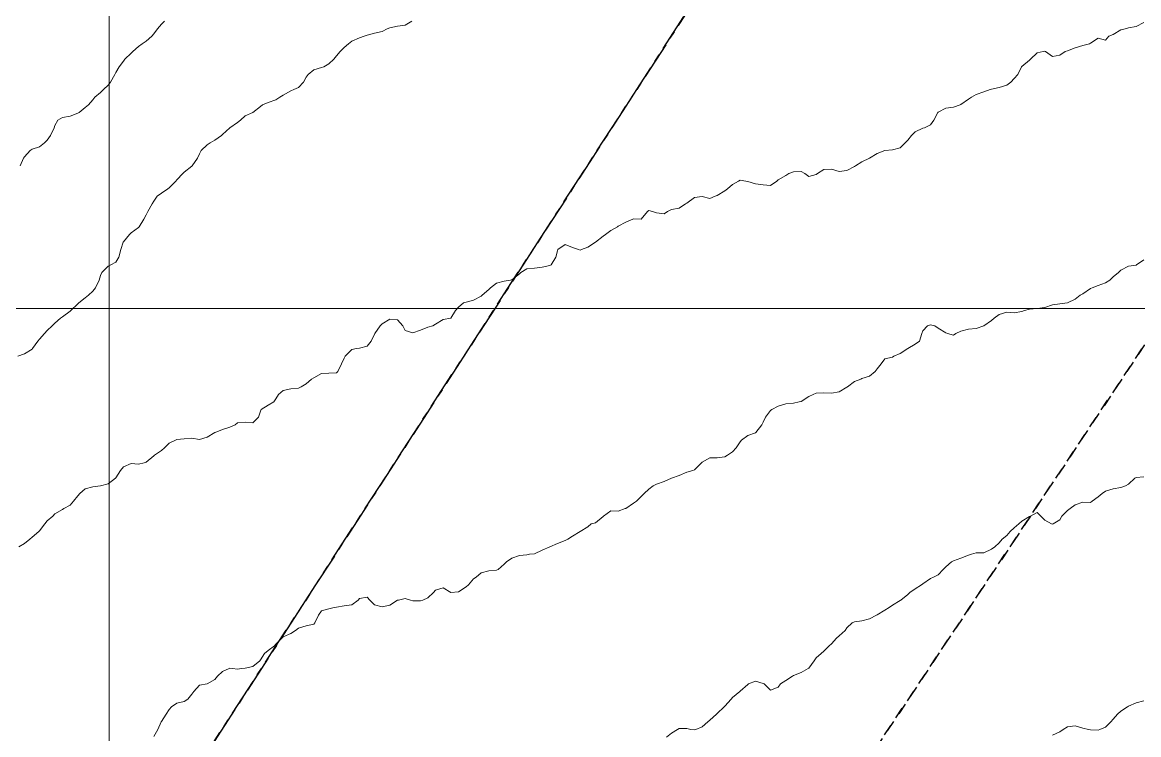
# Model space of a CAD drawing. Header units: centimetres. Extents: x 0 to 642158, y -847 to 649707.
# Drawn here: x 615961.1 to 616034.4, y 620159.4 to 620206.2 of the extents above; entities that cross this region are included whole.
import ezdxf

# ---------------------------------------------------------------- set-up
doc = ezdxf.new("R2010")
doc.units = ezdxf.units.CM
doc.header["$MEASUREMENT"] = 0
doc.linetypes.add('CENTERX2', pattern=[4, 2.5, -0.5, 0.5, -0.5])
doc.linetypes.add('JIS_02_0.7', pattern=[1.35, 0.75, -0.6])
for name, color, linetype, lineweight in [('MEV_grille', 254, 'Continuous', 9), ('WAL_parcellaire agricole', 7, 'JIS_02_0.7', 25), ('WAL_topographie 0.5', 253, 'Continuous', 20)]:
    doc.layers.add(name, color=color, linetype=linetype, lineweight=lineweight)
doc.layers.add('SPW_parcellaire cadastral', color=7, linetype='CENTERX2', lineweight=25, true_color=0xff0542)

# ---------------------------------------------------------------- blocks, each defined once
blk = doc.blocks.new('*U114')
at = {"layer": 'MEV_grille', "transparency": 33554687}
blk.add_lwpolyline([(-1338.461, 0), (1338.461, 0)], dxfattribs=at)
blk = doc.blocks.new('*U115')
at = {"layer": 'MEV_grille', "color": 0, "linetype": 'ByBlock', "lineweight": -2, "transparency": 16777216}
blk.add_blockref('*U114', (0, -2200), dxfattribs=at)
blk = doc.blocks.new('*U112')
at = {"layer": 'MEV_grille', "transparency": 33554687}
blk.add_lwpolyline([(0, 1825.476), (0, -1825.476)], dxfattribs=at)
blk = doc.blocks.new('*U113')
at = {"layer": 'MEV_grille', "color": 0, "linetype": 'ByBlock', "lineweight": -2, "transparency": 16777216}
blk.add_blockref('*U112', (600, 0), dxfattribs=at)

msp = doc.modelspace()

# ---------------------------------------------------------------- linework, layer by layer
at = {"layer": 'SPW_parcellaire cadastral'}
for points in [[(615891.917, 620173.613), (615895.065, 620178.511), (615907.563, 620197.954), (615915.913, 620210.944), (615922.479, 620221.159), (615926.892, 620228.023), (615935.274, 620241.065), (615943.12, 620253.27), (615952.038, 620267.144), (615960.558, 620280.975), (615961.505, 620282.512), (615982.334, 620272.36), (615981.524, 620270.44), (615983.554, 620269.58), (615984.324, 620271.39), (616031.659, 620248.331), (615953.145, 620127.255), (615929.465, 620143.854), (615915.182, 620112.256), (615895.058, 620127.02), (615872.572, 620143.518), (615891.917, 620173.613)], [(615953.145, 620127.255), (616031.659, 620248.331), (616113.067, 620206.183), (616073.592, 620158.112), (616067.603, 620150.735), (616044.916, 620121.783), (616044.003, 620120.557), (616016.529, 620083.663), (616016.323, 620083.38), (615956.854, 620124.661), (615953.145, 620127.255)]]:
    msp.add_lwpolyline(points, dxfattribs=at)
at = {"layer": 'WAL_parcellaire agricole'}
for points in [[(615877.22, 620147.518), (615924.71, 620226.023), (615928.647, 620227.83), (615931.997, 620231.311), (615943.094, 620247.952), (615951.343, 620258.273), (615960.371, 620278.134), (615993.264, 620331.947), (616017.942, 620372.032), (615963.19, 620391.276), (615973.037, 620417.176), (616056.597, 620386.744), (616059.267, 620380.924), (616063.397, 620381.285), (616066.427, 620382.985), (616069.336, 620390.146), (616076.375, 620398.886), (616078.075, 620402.286), (616081.594, 620403.867), (616125.44, 620371.795), (616138.159, 620363.094), (616141.274, 620365.797), (616150.914, 620359.078), (615936.082, 620036.976)], [(616150.914, 620359.078), (616183.111, 620336.635), (616208.947, 620308.639), (616155.622, 620243.466), (616217.862, 620182.708), (616203.663, 620173.206), (616184.165, 620157.904), (616167.867, 620143.102), (616128.472, 620104.198), (616097.776, 620073.395), (616056.231, 620032.04), (616023.654, 620063.139), (616022.713, 620062.374), (616011.3, 620073.696), (616009.712, 620074.108), (615999.979, 620060.383), (615981.482, 620034.031), (615960.98, 620049.529), (615951.282, 620035.378), (615946.22, 620026.579), (615935.605, 620032.368), (615936.082, 620036.976), (616150.914, 620359.078)]]:
    msp.add_lwpolyline(points, dxfattribs=at)
at = {"layer": 'WAL_topographie 0.5'}
for points in [[(615960.821, 620184.25), (615961.25, 620184.417), (615961.75, 620184.712), (615961.78, 620184.75), (615962.139, 620185.25), (615962.25, 620185.375), (615962.576, 620185.75), (615962.75, 620185.932), (615963.083, 620186.25), (615963.25, 620186.417), (615963.628, 620186.75), (615963.75, 620186.835), (615964.25, 620187.2), (615964.309, 620187.25), (615964.75, 620187.691), (615964.827, 620187.75), (615965.25, 620188.083), (615965.462, 620188.25), (615965.75, 620188.528), (615965.912, 620188.75), (615966.16, 620189.25), (615966.25, 620189.542), (615966.336, 620189.75), (615966.75, 620190.164), (615966.929, 620190.25), (615967.25, 620190.43), (615967.45, 620190.75), (615967.579, 620191.25), (615967.737, 620191.75), (615967.75, 620191.769), (615968.141, 620192.25), (615968.25, 620192.35), (615968.75, 620192.71), (615968.797, 620192.75), (615969.093, 620193.25), (615969.25, 620193.525), (615969.355, 620193.75), (615969.642, 620194.25), (615969.75, 620194.432), (615969.976, 620194.75), (615970.25, 620194.963), (615970.661, 620195.25), (615970.75, 620195.311), (615971.189, 620195.75), (615971.25, 620195.826), (615971.65, 620196.25), (615971.75, 620196.333), (615972.25, 620196.737), (615972.263, 620196.75), (615972.606, 620197.25), (615972.75, 620197.546), (615972.86, 620197.75), (615973.25, 620198.122), (615973.446, 620198.25), (615973.75, 620198.443), (615974.185, 620198.75), (615974.25, 620198.801), (615974.75, 620199.25), (615974.75, 620199.25), (615975.25, 620199.599), (615975.441, 620199.75), (615975.75, 620200.034), (615976.25, 620200.25), (615976.25, 620200.25), (615976.75, 620200.639), (615976.893, 620200.75), (615977.25, 620200.906), (615977.75, 620201.088), (615978.021, 620201.25), (615978.25, 620201.387), (615978.75, 620201.669), (615978.937, 620201.75), (615979.25, 620201.897), (615979.583, 620202.25), (615979.75, 620202.566), (615979.875, 620202.75), (615980.25, 620203.05), (615980.75, 620203.193), (615980.904, 620203.25), (615981.25, 620203.454), (615981.559, 620203.75), (615981.75, 620203.961), (615981.989, 620204.25), (615982.25, 620204.511), (615982.525, 620204.75), (615982.75, 620204.923), (615983.25, 620205.143), (615983.55, 620205.25), (615983.75, 620205.324), (615984.25, 620205.458), (615984.75, 620205.575), (615985.068, 620205.75), (615985.25, 620205.811), (615985.75, 620205.907), (615986.25, 620205.992), (615986.697, 620206.25)], [(615960.883, 620171.75), (615961.25, 620171.954), (615961.598, 620172.25), (615961.75, 620172.385), (615962.202, 620172.75), (615962.25, 620172.792), (615962.594, 620173.25), (615962.75, 620173.442), (615963.114, 620173.75), (615963.25, 620173.908), (615963.75, 620174.2), (615963.833, 620174.25), (615964.25, 620174.488), (615964.47, 620174.75), (615964.75, 620175.1), (615964.881, 620175.25), (615965.25, 620175.554), (615965.75, 620175.681), (615966.25, 620175.75), (615966.25, 620175.75), (615966.75, 620175.872), (615967.233, 620176.25), (615967.25, 620176.275), (615967.556, 620176.75), (615967.75, 620176.99), (615968.25, 620177.212), (615968.75, 620177.169), (615969.107, 620177.25), (615969.25, 620177.298), (615969.75, 620177.71), (615969.8, 620177.75), (615970.25, 620178.06), (615970.454, 620178.25), (615970.75, 620178.546), (615971.173, 620178.75), (615971.25, 620178.781), (615971.75, 620178.821), (615972.25, 620178.875), (615972.75, 620178.788), (615973.25, 620178.95), (615973.75, 620179.236), (615973.778, 620179.25), (615974.25, 620179.439), (615974.75, 620179.587), (615975.1, 620179.75), (615975.25, 620179.881), (615975.75, 620179.917), (615976.25, 620179.88), (615976.62, 620180.25), (615976.75, 620180.639), (615976.8, 620180.75), (615977.25, 620181.031), (615977.639, 620181.25), (615977.75, 620181.45), (615977.927, 620181.75), (615978.25, 620182), (615978.75, 620182.107), (615979.25, 620182.162), (615979.426, 620182.25), (615979.75, 620182.44), (615980.11, 620182.75), (615980.25, 620182.838), (615980.75, 620183.128), (615981.25, 620183.15), (615981.75, 620183.168), (615981.83, 620183.25), (615982.083, 620183.75), (615982.25, 620184.135), (615982.31, 620184.25), (615982.75, 620184.69), (615983.05, 620184.75), (615983.25, 620184.78), (615983.75, 620184.917), (615984.023, 620185.25), (615984.25, 620185.704), (615984.267, 620185.75), (615984.62, 620186.25), (615984.75, 620186.369), (615985.25, 620186.686), (615985.75, 620186.646), (615986.089, 620186.25), (615986.25, 620185.95), (615986.75, 620185.794), (615987.25, 620185.967), (615987.75, 620186.169), (615988.062, 620186.25), (615988.25, 620186.357), (615988.75, 620186.667), (615989.25, 620186.75), (615989.25, 620186.75), (615989.558, 620187.25), (615989.75, 620187.477), (615990.083, 620187.75), (615990.25, 620187.794), (615990.75, 620187.931), (615991.25, 620188.205), (615991.308, 620188.25), (615991.75, 620188.633), (615991.867, 620188.75), (615992.25, 620189.045), (615992.75, 620189.18), (615993.167, 620189.25), (615993.25, 620189.271), (615993.75, 620189.667), (615993.85, 620189.75), (615994.25, 620189.99), (615994.75, 620190.034), (615995.25, 620190.092), (615995.75, 620190.208), (615995.833, 620190.25), (615996.143, 620190.75), (615996.25, 620191.179), (615996.279, 620191.25), (615996.75, 620191.583), (615997.25, 620191.393), (615997.625, 620191.25), (615997.75, 620191.21), (615997.822, 620191.25), (615998.25, 620191.421), (615998.75, 620191.75), (615998.75, 620191.75), (615999.25, 620192.135), (615999.4, 620192.25), (615999.75, 620192.5), (616000.187, 620192.75), (616000.25, 620192.779), (616000.75, 620193.042), (616001.204, 620193.25), (616001.25, 620193.271), (616001.75, 620193.25), (616002.159, 620193.75), (616002.25, 620193.813), (616002.5, 620193.75), (616002.75, 620193.673), (616003.25, 620193.603), (616003.477, 620193.75), (616003.75, 620193.875), (616004.25, 620193.98), (616004.667, 620194.25), (616004.75, 620194.304), (616005.25, 620194.674), (616005.75, 620194.728), (616006.25, 620194.602), (616006.614, 620194.75), (616006.75, 620194.797), (616007.25, 620195.098), (616007.425, 620195.25), (616007.75, 620195.521), (616008.143, 620195.75), (616008.25, 620195.81), (616008.625, 620195.75), (616008.75, 620195.73), (616009.25, 620195.579), (616009.75, 620195.493), (616010.25, 620195.454), (616010.656, 620195.75), (616010.75, 620195.825), (616011.25, 620196.107), (616011.45, 620196.25), (616011.75, 620196.355), (616012.25, 620196.386), (616012.5, 620196.25), (616012.75, 620196.046), (616013.25, 620196.187), (616013.337, 620196.25), (616013.75, 620196.507), (616014.25, 620196.54), (616014.75, 620196.367), (616015.25, 620196.434), (616015.75, 620196.706), (616015.813, 620196.75), (616016.25, 620197.019), (616016.75, 620197.25), (616016.75, 620197.25), (616017.25, 620197.569), (616017.75, 620197.75), (616017.75, 620197.75), (616018.25, 620197.8), (616018.75, 620197.935), (616019.077, 620198.25), (616019.25, 620198.438), (616019.509, 620198.75), (616019.75, 620198.991), (616020.25, 620199.22), (616020.35, 620199.25), (616020.75, 620199.44), (616020.967, 620199.75), (616021.221, 620200.25), (616021.25, 620200.275), (616021.75, 620200.537), (616022.25, 620200.597), (616022.691, 620200.75), (616022.75, 620200.774), (616023.25, 620201.134), (616023.45, 620201.25), (616023.75, 620201.438), (616024.25, 620201.615), (616024.667, 620201.75), (616024.75, 620201.776), (616025.25, 620201.882), (616025.75, 620202.044), (616026.03, 620202.25), (616026.25, 620202.479), (616026.474, 620202.75), (616026.73, 620203.25), (616026.75, 620203.273), (616027.25, 620203.694), (616027.322, 620203.75), (616027.75, 620204.159), (616028.15, 620204.25), (616028.25, 620204.271), (616028.306, 620204.25), (616028.75, 620203.917), (616029.25, 620204.017), (616029.6, 620204.25), (616029.75, 620204.297), (616030.25, 620204.493), (616030.75, 620204.644), (616031.187, 620204.75), (616031.25, 620204.796), (616031.75, 620205.125), (616032.25, 620205), (616032.45, 620205.25), (616032.75, 620205.375), (616033.25, 620205.674), (616033.528, 620205.75), (616033.75, 620205.807), (616034.25, 620205.893), (616034.75, 620206.154)], [(615960.974, 620196.75), (615961.2, 620197.25), (615961.25, 620197.338), (615961.618, 620197.75), (615961.75, 620197.836), (615962.25, 620198), (615962.576, 620198.25), (615962.75, 620198.424), (615962.971, 620198.75), (615963.2, 620199.25), (615963.25, 620199.4), (615963.456, 620199.75), (615963.75, 620199.929), (615964.25, 620200.006), (615964.75, 620200.201), (615964.837, 620200.25), (615965.25, 620200.589), (615965.454, 620200.75), (615965.75, 620201.075), (615965.88, 620201.25), (615966.25, 620201.562), (615966.438, 620201.75), (615966.75, 620202.036), (615966.903, 620202.25), (615967.179, 620202.75), (615967.25, 620202.87), (615967.476, 620203.25), (615967.75, 620203.621), (615967.845, 620203.75), (615968.25, 620204.145), (615968.368, 620204.25), (615968.75, 620204.58), (615968.984, 620204.75), (615969.25, 620204.931), (615969.607, 620205.25), (615969.75, 620205.417), (615970, 620205.75), (615970.25, 620206.043), (615970.439, 620206.25)], [(615969.75, 620159.298), (615970.014, 620159.75), (615970.23, 620160.25), (615970.25, 620160.278), (615970.554, 620160.75), (615970.75, 620161.055), (615970.902, 620161.25), (615971.25, 620161.479), (615971.75, 620161.583), (615971.972, 620161.75), (615972.25, 620162.076), (615972.383, 620162.25), (615972.75, 620162.673), (615973.25, 620162.75), (615973.25, 620162.75), (615973.75, 620163.036), (615973.937, 620163.25), (615974.25, 620163.563), (615974.7, 620163.75), (615974.75, 620163.773), (615974.917, 620163.75), (615975.25, 620163.714), (615975.5, 620163.75), (615975.75, 620163.783), (615976.25, 620163.891), (615976.71, 620164.25), (615976.75, 620164.321), (615977.023, 620164.75), (615977.25, 620164.942), (615977.671, 620165.25), (615977.75, 620165.35), (615978.15, 620165.75), (615978.25, 620165.825), (615978.75, 620166.05), (615979.058, 620166.25), (615979.25, 620166.397), (615979.75, 620166.55), (615980.25, 620166.675), (615980.321, 620166.75), (615980.57, 620167.25), (615980.75, 620167.55), (615981.25, 620167.679), (615981.583, 620167.75), (615981.75, 620167.774), (615982.25, 620167.859), (615982.75, 620167.926), (615983.157, 620168.25), (615983.25, 620168.343), (615983.75, 620168.445), (615983.925, 620168.25), (615984.25, 620167.94), (615984.75, 620167.81), (615985.25, 620167.91), (615985.75, 620168.235), (615985.813, 620168.25), (615986.25, 620168.356), (615986.6, 620168.25), (615986.75, 620168.207), (615987.25, 620168.189), (615987.404, 620168.25), (615987.75, 620168.405), (615988.12, 620168.75), (615988.25, 620168.902), (615988.75, 620169.046), (615989.25, 620168.75), (615989.75, 620168.797), (615990.25, 620169.113), (615990.422, 620169.25), (615990.75, 620169.639), (615990.908, 620169.75), (615991.25, 620170.046), (615991.75, 620170.167), (615992.25, 620170.205), (615992.357, 620170.25), (615992.75, 620170.594), (615992.897, 620170.75), (615993.25, 620170.99), (615993.75, 620171.173), (615994.25, 620171.217), (615994.417, 620171.25), (615994.75, 620171.288), (615995.25, 620171.523), (615995.75, 620171.75), (615995.75, 620171.75), (615996.25, 620171.956), (615996.75, 620172.161), (615996.942, 620172.25), (615997.25, 620172.441), (615997.75, 620172.75), (615997.75, 620172.75), (615998.25, 620173.062), (615998.464, 620173.25), (615998.75, 620173.317), (615999.25, 620173.725), (615999.279, 620173.75), (615999.75, 620174.114), (616000.25, 620174.09), (616000.694, 620174.25), (616000.75, 620174.267), (616001.25, 620174.609), (616001.438, 620174.75), (616001.75, 620175.05), (616001.95, 620175.25), (616002.25, 620175.538), (616002.539, 620175.75), (616002.75, 620175.85), (616003.25, 620176.024), (616003.75, 620176.25), (616003.75, 620176.25), (616004.25, 620176.431), (616004.75, 620176.636), (616005.15, 620176.75), (616005.25, 620176.788), (616005.712, 620177.25), (616005.75, 620177.292), (616006.25, 620177.583), (616006.75, 620177.588), (616007.25, 620177.658), (616007.425, 620177.75), (616007.75, 620177.974), (616007.985, 620178.25), (616008.25, 620178.641), (616008.346, 620178.75), (616008.75, 620179.05), (616009.25, 620179.226), (616009.286, 620179.25), (616009.667, 620179.75), (616009.75, 620179.917), (616009.912, 620180.25), (616010.25, 620180.696), (616010.325, 620180.75), (616010.75, 620180.974), (616011.25, 620181.125), (616011.75, 620181.173), (616012.125, 620181.25), (616012.25, 620181.281), (616012.75, 620181.609), (616013.05, 620181.75), (616013.25, 620181.833), (616013.75, 620181.85), (616014.25, 620181.829), (616014.75, 620181.921), (616015.25, 620182.22), (616015.29, 620182.25), (616015.75, 620182.588), (616016.173, 620182.75), (616016.25, 620182.781), (616016.75, 620182.95), (616017.125, 620183.25), (616017.25, 620183.429), (616017.515, 620183.75), (616017.75, 620184.083), (616018.25, 620184.183), (616018.35, 620184.25), (616018.75, 620184.432), (616019.25, 620184.75), (616019.25, 620184.75), (616019.75, 620185.042), (616020.028, 620185.25), (616020.187, 620185.75), (616020.25, 620185.917), (616020.55, 620186.25), (616020.75, 620186.315), (616021.036, 620186.25), (616021.25, 620186.1), (616021.75, 620185.781), (616021.875, 620185.75), (616022.25, 620185.643), (616022.417, 620185.75), (616022.75, 620185.893), (616023.25, 620186.029), (616023.75, 620186.068), (616024.25, 620186.25), (616024.25, 620186.25), (616024.75, 620186.598), (616024.925, 620186.75), (616025.25, 620186.991), (616025.75, 620187.146), (616026.25, 620187.104), (616026.75, 620187.192), (616026.917, 620187.25), (616027.25, 620187.344), (616027.75, 620187.383), (616028.25, 620187.454), (616028.75, 620187.617), (616029.25, 620187.681), (616029.75, 620187.75), (616029.75, 620187.75), (616030.25, 620188.006), (616030.578, 620188.25), (616030.75, 620188.35), (616031.25, 620188.705), (616031.361, 620188.75), (616031.75, 620188.893), (616032.25, 620189.067), (616032.528, 620189.25), (616032.75, 620189.457), (616033.09, 620189.75), (616033.25, 620189.904), (616033.75, 620190.157), (616034.25, 620190.234), (616034.278, 620190.25), (616034.75, 620190.59)], [(616003.424, 620159.25), (616003.75, 620159.509), (616004.139, 620159.75), (616004.25, 620159.819), (616004.75, 620159.813), (616005, 620159.75), (616005.25, 620159.72), (616005.333, 620159.75), (616005.75, 620159.929), (616006.125, 620160.25), (616006.25, 620160.375), (616006.7, 620160.75), (616006.75, 620160.796), (616007.204, 620161.25), (616007.25, 620161.294), (616007.654, 620161.75), (616007.75, 620161.854), (616008.225, 620162.25), (616008.25, 620162.272), (616008.75, 620162.714), (616008.788, 620162.75), (616009.25, 620162.921), (616009.75, 620162.775), (616009.817, 620162.75), (616010.25, 620162.344), (616010.75, 620162.531), (616010.896, 620162.75), (616011.25, 620162.974), (616011.687, 620163.25), (616011.75, 620163.287), (616012.25, 620163.486), (616012.725, 620163.75), (616012.75, 620163.772), (616013.117, 620164.25), (616013.25, 620164.45), (616013.566, 620164.75), (616013.75, 620164.885), (616014.089, 620165.25), (616014.25, 620165.386), (616014.583, 620165.75), (616014.75, 620165.89), (616015.147, 620166.25), (616015.25, 620166.417), (616015.614, 620166.75), (616015.75, 620166.821), (616016.25, 620166.875), (616016.75, 620167.012), (616017.202, 620167.25), (616017.25, 620167.276), (616017.75, 620167.583), (616018.028, 620167.75), (616018.25, 620167.908), (616018.75, 620168.221), (616018.792, 620168.25), (616019.25, 620168.617), (616019.393, 620168.75), (616019.75, 620168.994), (616020.154, 620169.25), (616020.25, 620169.318), (616020.75, 620169.671), (616020.95, 620169.75), (616021.25, 620169.9), (616021.589, 620170.25), (616021.75, 620170.435), (616022.119, 620170.75), (616022.25, 620170.831), (616022.75, 620171.006), (616023.25, 620171.203), (616023.45, 620171.25), (616023.75, 620171.341), (616024.25, 620171.357), (616024.75, 620171.588), (616024.974, 620171.75), (616025.25, 620172.008), (616025.447, 620172.25), (616025.75, 620172.495), (616025.976, 620172.75), (616026.25, 620172.992), (616026.554, 620173.25), (616026.75, 620173.419), (616027.25, 620173.734), (616027.306, 620173.75), (616027.75, 620174), (616027.985, 620173.75), (616028.25, 620173.485), (616028.694, 620173.25), (616028.75, 620173.236), (616028.796, 620173.25), (616029.25, 620173.513), (616029.372, 620173.75), (616029.75, 620174.118), (616029.923, 620174.25), (616030.25, 620174.5), (616030.75, 620174.664), (616031.25, 620174.663), (616031.368, 620174.75), (616031.75, 620175.033), (616032.013, 620175.25), (616032.25, 620175.405), (616032.75, 620175.55), (616033.25, 620175.645), (616033.55, 620175.75), (616033.75, 620175.847), (616034.167, 620176.25), (616034.25, 620176.294), (616034.75, 620176.331)], [(616028.75, 620159.379), (616029.25, 620159.598), (616029.456, 620159.75), (616029.75, 620159.917), (616030.25, 620159.989), (616030.75, 620159.833), (616031.125, 620159.75), (616031.25, 620159.732), (616031.75, 620159.715), (616031.861, 620159.75), (616032.25, 620159.902), (616032.583, 620160.25), (616032.75, 620160.441), (616033.021, 620160.75), (616033.25, 620160.954), (616033.694, 620161.25), (616033.75, 620161.29), (616034.25, 620161.511), (616034.75, 620161.63)]]:
    msp.add_lwpolyline(points, dxfattribs=at)

# ---------------------------------------------------------------- block references
at = {"layer": 'MEV_grille', "transparency": 33554687}
for name, p in [('*U113', (615366.814, 620593.644)), ('*U115', (616669.481, 622387.381))]:
    msp.add_blockref(name, p, dxfattribs=at)

doc.saveas('drawing.dxf')
